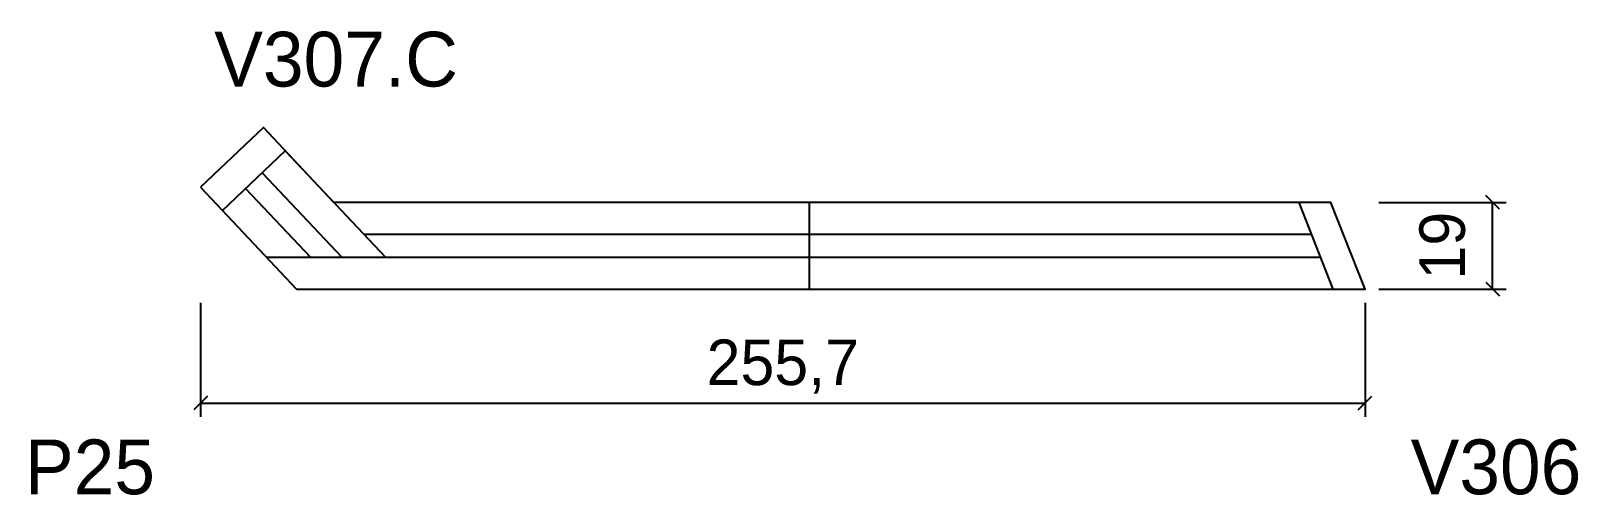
# Model space of a CAD drawing. Extents: x -37 to 302, y -81 to 21.
import ezdxf
from ezdxf.enums import TextEntityAlignment as Align

# ---------------------------------------------------------------- set-up
doc = ezdxf.new("R2010")
doc.units = 0
for name, color, linetype in [('5', 5, 'Continuous'), ('COTA', 241, 'Continuous'), ('NOMENCLATURA', 7, 'Continuous'), ('Painéis', 200, 'Continuous'), ('SARR_2.2x7', 40, 'Continuous')]:
    doc.layers.add(name, color=color, linetype=linetype)
doc.dimstyles.new('PAINEL', dxfattribs={"dimtxt": 10, "dimasz": 3, "dimexe": 3, "dimexo": 3, "dimgap": 3, "dimtad": 1, "dimblk": 'OBLIQUE', "dimblk1": 'OBLIQUE', "dimcen": 2.5, "dimclrd": 4, "dimclre": 4, "dimclrt": 240, "dimazin": 3, "dimtfac": 1, "dimtmove": 0, "dimatfit": 3})

# ---------------------------------------------------------------- blocks, each defined once
blk = doc.blocks.new('_OBLIQUE')
at = {"color": 0, "linetype": 'BYBLOCK'}
blk.add_line((-0.5, -0.5), (0.5, 0.5), dxfattribs=at)

msp = doc.modelspace()

# ---------------------------------------------------------------- linework, layer by layer
at = {"layer": 'Painéis'}
msp.add_line((133.7, -35.4), (133.7, -16.4), dxfattribs=at)
msp.add_lwpolyline([(0, -13.1), (21.1, -35.4), (255.7, -35.4), (248.2, -16.4), (29.3, -16.4), (13.8, 0), (0, -13.1)], close=True, dxfattribs=at)
at = {"layer": 'SARR_2.2x7'}
for p, q in [((4.811, -18.185), (18.611, -5.085)), ((18.591, -5.104), (40.634, -28.4)), ((13.514, -9.923), (30.997, -28.4)), ((9.888, -13.365), (24.114, -28.4)), ((248.7, -35.4), (241.2, -16.4)), ((35.903, -23.4), (243.963, -23.4)), ((14.477, -28.4), (245.937, -28.4))]:
    msp.add_line(p, q, dxfattribs=at)

# ---------------------------------------------------------------- texts
at = {"layer": '5'}
msp.add_text('P25', height=12, dxfattribs=at).set_placement((-10, -80.4), align=Align.RIGHT)
msp.add_text('V306', height=12, dxfattribs=at).set_placement((265.7, -80.4))
at = {"layer": 'NOMENCLATURA'}
msp.add_text('V307.C', height=12, dxfattribs=at).set_placement((3, 9))

# ---------------------------------------------------------------- dimensions: what is measured, and where the dimension line sits
at = {"layer": 'COTA'}
msp.add_linear_dim(base=(283.7, -35.4), p1=(255.7, -35.4), p2=(255.7, -16.4), angle=90, dimstyle='PAINEL', dxfattribs=at).render()
msp.add_linear_dim(base=(0, -60.4), p1=(0, -35.4), p2=(255.7, -35.4), dimstyle='PAINEL', dxfattribs=at).render()

doc.saveas('drawing.dxf')
